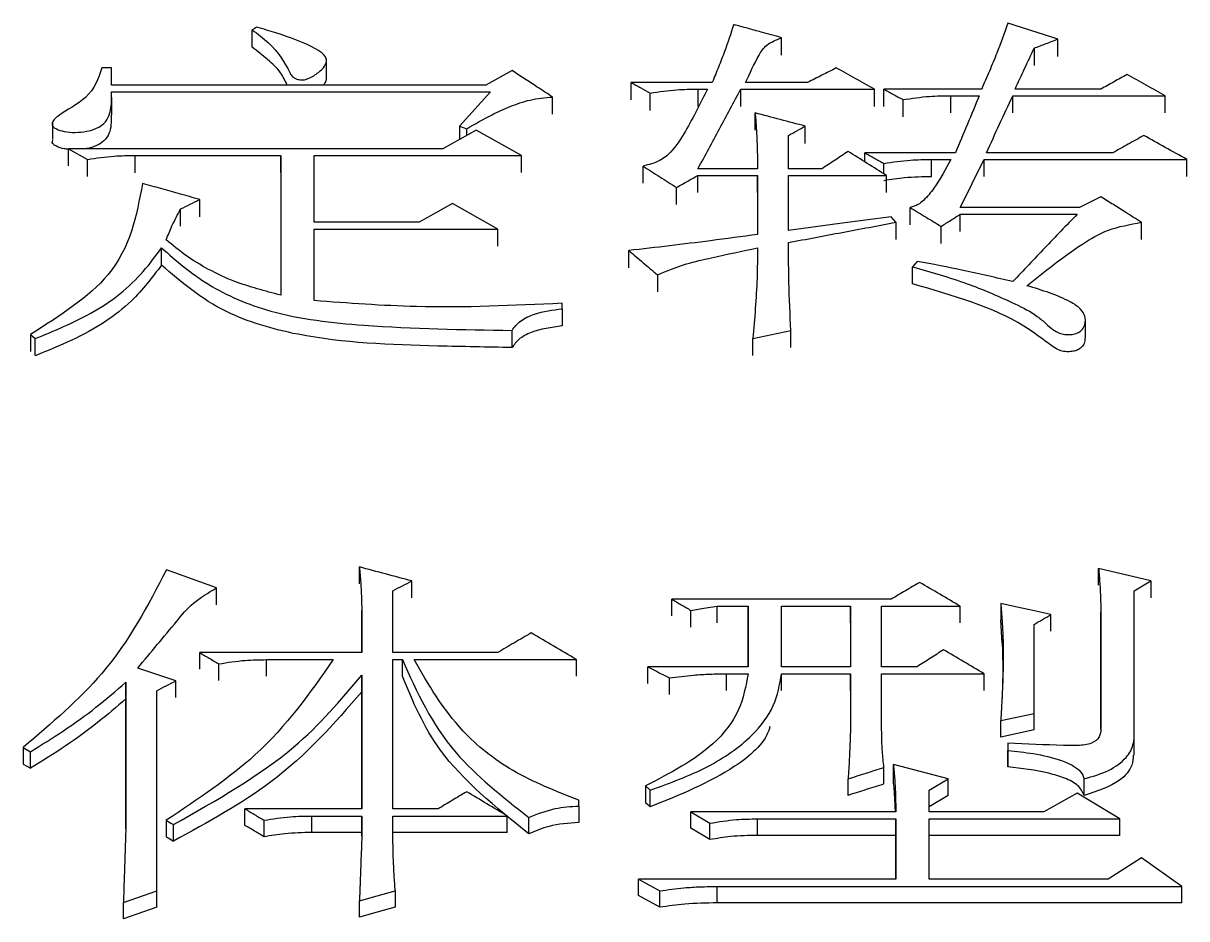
# Model space of a CAD drawing. Header units: millimetres. Extents: x 2344 to 4024, y 1094 to 2282.
# Drawn here: x 2718.61 to 2723.88, y 2094.43 to 2098.49 of the extents above; entities that cross this region are included whole.
import ezdxf

# ---------------------------------------------------------------- set-up
doc = ezdxf.new("R2010")
doc.units = ezdxf.units.MM

msp = doc.modelspace()

# ---------------------------------------------------------------- linework, layer by layer
at = {"color": 7, "linetype": 'Continuous', "lineweight": 25}
for p, q in [((2722.0459, 2098.3454), (2722.0459, 2098.4243)), ((2723.3006, 2098.3395), (2723.3006, 2098.4183)), ((2723.1924, 2098.3766), (2723.1924, 2098.2978)), ((2719.9815, 2098.2431), (2719.9815, 2098.3223)), ((2719.0061, 2098.287), (2718.9629, 2098.287)), ((2719.0061, 2098.2092), (2719.0061, 2098.287)), ((2720.8234, 2098.275), (2720.7044, 2098.2091)), ((2720.7044, 2098.2091), (2719.0061, 2098.2092)), ((2721.7321, 2098.2211), (2721.3643, 2098.2211)), ((2721.3643, 2098.1425), (2721.3643, 2098.2211)), ((2722.1648, 2098.2211), (2721.8835, 2098.2211)), ((2719.0061, 2098.1792), (2720.7261, 2098.1791)), ((2719.0073, 2098.0741), (2719.0073, 2098.1531)), ((2720.7261, 2098.1791), (2720.5855, 2098.0228)), ((2721.0074, 2098.0766), (2721.0074, 2098.1551)), ((2721.4508, 2098.0946), (2721.4508, 2098.1731)), ((2721.6672, 2098.1911), (2721.7105, 2098.1911)), ((2721.6672, 2098.1911), (2721.6672, 2098.1126)), ((2721.8619, 2098.1911), (2722.4677, 2098.1911)), ((2722.4677, 2098.1126), (2722.4677, 2098.1911)), ((2722.9544, 2098.1911), (2722.5109, 2098.1911)), ((2722.5975, 2098.0646), (2722.5975, 2098.1431)), ((2722.8138, 2098.1611), (2722.9436, 2098.1611)), ((2722.8138, 2098.0826), (2722.8138, 2098.1611)), ((2723.0951, 2098.1611), (2723.7874, 2098.1611)), ((2723.4953, 2098.1911), (2723.1059, 2098.1911)), ((2723.7874, 2098.0826), (2723.7874, 2098.1611)), ((2718.7384, 2098.0416), (2718.7384, 2097.9628)), ((2721.9268, 2098.0046), (2721.9268, 2098.083)), ((2720.6612, 2098.0047), (2720.5097, 2097.9202)), ((2720.5855, 2098.0228), (2720.6179, 2098.0107)), ((2720.5855, 2098.0228), (2720.5855, 2097.9625)), ((2720.6179, 2097.9806), (2720.6179, 2098.0107)), ((2720.8667, 2097.89), (2720.6612, 2098.0047)), ((2722.154, 2097.9444), (2722.154, 2098.0228)), ((2722.0783, 2097.8294), (2722.0782, 2097.9806)), ((2718.8114, 2097.9202), (2718.898, 2097.8719)), ((2720.5097, 2097.9202), (2718.8114, 2097.9202)), ((2718.8114, 2097.842), (2718.8114, 2097.9202)), ((2719.1143, 2097.89), (2719.7742, 2097.89)), ((2719.1143, 2097.8114), (2719.1143, 2097.89)), ((2719.7742, 2097.89), (2719.7742, 2097.2558)), ((2719.7742, 2097.8118), (2719.7742, 2097.89)), ((2719.9256, 2097.89), (2720.8667, 2097.89)), ((2719.9256, 2097.5864), (2719.9256, 2097.89)), ((2720.8667, 2097.8118), (2720.8667, 2097.89)), ((2722.8355, 2097.9021), (2722.4244, 2097.9021)), ((2722.4244, 2097.8605), (2722.4244, 2097.9021)), ((2723.5494, 2097.902), (2722.9761, 2097.9021)), ((2718.898, 2097.7937), (2718.898, 2097.8719)), ((2721.4183, 2097.7635), (2721.4183, 2097.8416)), ((2721.9376, 2097.8294), (2721.6672, 2097.8295)), ((2722.2297, 2097.8294), (2722.0783, 2097.8294)), ((2722.5109, 2097.806), (2722.5109, 2097.8537)), ((2722.7273, 2097.8718), (2722.8138, 2097.8718)), ((2722.7273, 2097.7936), (2722.7273, 2097.8718)), ((2722.9653, 2097.8718), (2723.8847, 2097.8718)), ((2722.9653, 2097.7936), (2722.9653, 2097.8718)), ((2723.8847, 2097.7936), (2723.8847, 2097.8718)), ((2721.6672, 2097.7992), (2721.9376, 2097.7991)), ((2721.6672, 2097.7211), (2721.6672, 2097.7992)), ((2721.9376, 2097.7991), (2721.9376, 2097.5315)), ((2721.9376, 2097.7211), (2721.9376, 2097.7991)), ((2722.0783, 2097.7991), (2722.5218, 2097.7991)), ((2722.0783, 2097.5498), (2722.0783, 2097.7991)), ((2722.5218, 2097.721), (2722.5218, 2097.7991)), ((2721.5698, 2097.6665), (2721.5698, 2097.7446)), ((2719.4064, 2097.6119), (2719.4064, 2097.6899)), ((2720.553, 2097.6716), (2720.4016, 2097.5864)), ((2720.7585, 2097.5559), (2720.553, 2097.6716)), ((2719.3198, 2097.5694), (2719.3198, 2097.6473)), ((2722.6299, 2097.5751), (2722.6299, 2097.6534)), ((2723.398, 2097.6534), (2722.8571, 2097.6534)), ((2722.8571, 2097.6229), (2723.3871, 2097.6229)), ((2720.4016, 2097.5864), (2719.9256, 2097.5864)), ((2722.565, 2097.5864), (2722.5434, 2097.6107)), ((2722.565, 2097.5864), (2722.565, 2097.5085)), ((2722.7706, 2097.4902), (2722.7706, 2097.5681)), ((2723.6793, 2097.5085), (2723.6793, 2097.5863)), ((2719.9256, 2097.5559), (2720.7585, 2097.5559)), ((2719.9256, 2097.2312), (2719.9256, 2097.5559)), ((2720.7585, 2097.4781), (2720.7585, 2097.5559)), ((2719.2333, 2097.3923), (2719.2333, 2097.4704)), ((2721.3535, 2097.3804), (2721.3535, 2097.4581)), ((2722.6624, 2097.4091), (2722.6408, 2097.3846)), ((2721.4831, 2097.348), (2721.4831, 2097.2704)), ((2721.0506, 2097.1942), (2721.0506, 2097.2188)), ((2721.0506, 2097.1942), (2721.0506, 2097.1165)), ((2723.4248, 2097.0601), (2723.4248, 2097.1379)), ((2720.8234, 2097.0183), (2720.8234, 2097.0955)), ((2722.0891, 2097.0182), (2722.0891, 2097.0955)), ((2718.6383, 2097.0771), (2718.6383, 2096.9995)), ((2718.6383, 2097.0771), (2718.66, 2097.0585)), ((2718.66, 2096.9813), (2718.66, 2097.0585)), ((2721.916, 2096.9812), (2721.916, 2097.0585)), ((2719.4821, 2095.9268), (2719.255, 2096.0093)), ((2720.1311, 2095.9459), (2720.1311, 2096.022)), ((2723.7225, 2095.9585), (2723.4845, 2096.0156)), ((2723.4845, 2095.9395), (2723.4845, 2096.0156)), ((2719.4821, 2095.8508), (2719.4821, 2095.9268)), ((2720.3691, 2095.8825), (2720.3691, 2095.9585)), ((2723.6468, 2095.914), (2723.7225, 2095.9585)), ((2723.7225, 2095.9585), (2723.7225, 2095.8825)), ((2720.2826, 2095.6335), (2720.2826, 2095.9141)), ((2723.6468, 2095.2738), (2723.6468, 2095.914)), ((2720.142, 2095.825), (2720.142, 2095.6335)), ((2720.142, 2095.7491), (2720.142, 2095.825)), ((2721.6348, 2095.7491), (2721.6348, 2095.825)), ((2721.7537, 2095.8441), (2721.8944, 2095.8441)), ((2721.7537, 2095.7682), (2721.7537, 2095.8441)), ((2721.8944, 2095.8441), (2721.8944, 2095.5695)), ((2721.8944, 2095.7682), (2721.8944, 2095.8441)), ((2722.0458, 2095.8441), (2722.3595, 2095.8441)), ((2722.0458, 2095.5695), (2722.0458, 2095.8441)), ((2722.3595, 2095.8441), (2722.3595, 2095.5695)), ((2722.3595, 2095.7682), (2722.3595, 2095.8441)), ((2722.5001, 2095.8441), (2722.8571, 2095.8441)), ((2722.5001, 2095.5695), (2722.5001, 2095.8441)), ((2722.8571, 2095.7682), (2722.8571, 2095.8441)), ((2723.041, 2095.8568), (2723.041, 2095.7808)), ((2723.4953, 2095.8186), (2723.4953, 2095.2867)), ((2723.4953, 2095.7427), (2723.4953, 2095.8186)), ((2721.8944, 2095.5695), (2721.8944, 2095.7681)), ((2723.0468, 2095.6765), (2723.041, 2095.7808)), ((2723.2682, 2095.73), (2723.2682, 2095.8059)), ((2720.142, 2095.6335), (2720.142, 2095.749)), ((2723.4953, 2095.2867), (2723.4953, 2095.7426)), ((2720.142, 2095.6335), (2719.4064, 2095.6335)), ((2720.7586, 2095.6335), (2720.2826, 2095.6335)), ((2719.2982, 2095.5054), (2719.1252, 2095.5631)), ((2719.4929, 2095.5067), (2719.4929, 2095.5823)), ((2719.7093, 2095.6015), (2720.012, 2095.6015)), ((2719.7093, 2095.5259), (2719.7093, 2095.6015)), ((2720.2826, 2095.6015), (2720.3259, 2095.6015)), ((2720.2826, 2094.9242), (2720.2826, 2095.6015)), ((2720.3259, 2095.5259), (2720.3259, 2095.6015)), ((2720.38, 2095.6015), (2721.1155, 2095.6015)), ((2721.1155, 2095.5259), (2721.1155, 2095.6015)), ((2721.8944, 2095.5695), (2721.44, 2095.5695)), ((2721.44, 2095.4939), (2721.44, 2095.5695)), ((2722.3595, 2095.5695), (2722.0458, 2095.5695)), ((2722.6624, 2095.5695), (2722.5001, 2095.5695)), ((2719.2982, 2095.4299), (2719.2982, 2095.5054)), ((2720.142, 2095.5311), (2720.142, 2094.9242)), ((2720.142, 2095.4556), (2720.142, 2095.5311)), ((2721.5374, 2095.4427), (2721.5374, 2095.5182)), ((2721.797, 2095.5375), (2721.8944, 2095.5375)), ((2721.797, 2095.4619), (2721.797, 2095.5375)), ((2722.0458, 2095.5375), (2722.3595, 2095.5375)), ((2722.0458, 2095.4619), (2722.0458, 2095.5375)), ((2722.3595, 2095.5375), (2722.3595, 2095.3254)), ((2722.3595, 2095.4619), (2722.3595, 2095.5375)), ((2722.5001, 2095.5374), (2722.9653, 2095.5374)), ((2722.5001, 2095.3254), (2722.5001, 2095.5374)), ((2722.9653, 2095.4619), (2722.9653, 2095.5374)), ((2719.0711, 2095.499), (2719.0711, 2094.8332)), ((2719.0711, 2095.4235), (2719.0711, 2095.499)), ((2719.2117, 2094.5523), (2719.2117, 2095.4605)), ((2720.142, 2094.9242), (2720.142, 2095.4555)), ((2719.0711, 2094.8331), (2719.0711, 2095.4235)), ((2723.041, 2095.3254), (2723.1925, 2095.3576)), ((2723.1925, 2095.2822), (2723.1925, 2095.3576)), ((2723.041, 2095.2501), (2723.041, 2095.3254)), ((2723.1925, 2095.2822), (2723.041, 2095.2501)), ((2723.6462, 2095.1674), (2723.6462, 2095.2426)), ((2718.6059, 2095.2029), (2718.6384, 2095.1835)), ((2718.6059, 2095.2029), (2718.6059, 2095.1277)), ((2723.0735, 2095.2222), (2723.0735, 2095.1899)), ((2723.0735, 2095.2222), (2723.0735, 2095.147)), ((2723.0735, 2095.1148), (2723.0735, 2095.1899)), ((2718.6384, 2095.1084), (2718.6384, 2095.1835)), ((2718.6059, 2095.1277), (2718.6384, 2095.1084)), ((2722.511, 2095.0373), (2722.511, 2095.1123)), ((2722.803, 2095.0605), (2722.5542, 2095.1252)), ((2722.5542, 2095.0502), (2722.5542, 2095.1252)), ((2721.4292, 2095.0281), (2721.4509, 2095.0086)), ((2721.4292, 2095.0281), (2721.4292, 2094.9532)), ((2722.3487, 2094.9855), (2722.3487, 2095.0605)), ((2722.7165, 2095.0086), (2722.803, 2095.0605)), ((2722.803, 2094.9855), (2722.803, 2095.0605)), ((2723.4196, 2094.9855), (2723.4196, 2095.0605)), ((2722.7165, 2094.9112), (2722.7165, 2095.0086)), ((2722.803, 2094.9855), (2722.7165, 2094.9337)), ((2723.3872, 2094.9956), (2723.2357, 2094.9112)), ((2723.5819, 2094.8787), (2723.3872, 2094.9956)), ((2720.142, 2094.9242), (2719.6119, 2094.9242)), ((2719.6119, 2094.8495), (2719.6119, 2094.9242)), ((2720.4881, 2094.9242), (2720.2826, 2094.9242)), ((2721.1264, 2094.9372), (2721.1264, 2094.9632)), ((2721.1264, 2094.9372), (2721.1264, 2094.8624)), ((2719.2549, 2094.8723), (2719.2549, 2094.7976)), ((2719.6985, 2094.7975), (2719.6985, 2094.8722)), ((2719.9148, 2094.8917), (2720.142, 2094.8917)), ((2719.9148, 2094.817), (2719.9148, 2094.8917)), ((2720.142, 2094.8917), (2720.142, 2094.8006)), ((2720.142, 2094.817), (2720.142, 2094.8917)), ((2720.2826, 2094.8917), (2720.8018, 2094.8917)), ((2720.2826, 2094.8201), (2720.2826, 2094.8917)), ((2720.8018, 2094.817), (2720.8018, 2094.8917)), ((2720.8992, 2094.8105), (2720.8992, 2094.8852)), ((2721.6348, 2094.9112), (2721.7213, 2094.8592)), ((2722.5651, 2094.9112), (2721.6348, 2094.9112)), ((2721.9376, 2094.8787), (2722.5651, 2094.8787)), ((2721.9376, 2094.804), (2721.9376, 2094.8787)), ((2722.5651, 2094.8787), (2722.5651, 2094.6046)), ((2722.5651, 2094.804), (2722.5651, 2094.8787)), ((2723.2357, 2094.9112), (2722.7165, 2094.9112)), ((2722.7165, 2094.8787), (2723.5819, 2094.8787)), ((2722.7165, 2094.6046), (2722.7165, 2094.8787)), ((2723.5819, 2094.804), (2723.5819, 2094.8787)), ((2719.2873, 2094.7781), (2719.2873, 2094.8527)), ((2720.142, 2094.817), (2719.9148, 2094.817)), ((2720.142, 2094.8005), (2720.142, 2094.817)), ((2720.8018, 2094.817), (2720.2826, 2094.817)), ((2721.7213, 2094.7845), (2721.6348, 2094.8364)), ((2721.7213, 2094.7845), (2721.7213, 2094.8592)), ((2722.5651, 2094.804), (2721.9376, 2094.804)), ((2722.5651, 2094.6046), (2722.5651, 2094.804)), ((2723.5819, 2094.804), (2722.7165, 2094.804)), ((2723.6792, 2094.7027), (2723.5278, 2094.6046)), ((2723.8631, 2094.5719), (2723.6792, 2094.7027)), ((2721.3968, 2094.6046), (2721.4941, 2094.5522)), ((2722.5651, 2094.6046), (2721.3968, 2094.6046)), ((2723.5278, 2094.6046), (2722.7165, 2094.6046)), ((2719.0602, 2094.4998), (2719.2117, 2094.5523)), ((2719.2117, 2094.478), (2719.2117, 2094.5523)), ((2720.2934, 2094.5522), (2720.2934, 2094.4779)), ((2721.4941, 2094.4779), (2721.4941, 2094.5522)), ((2721.7537, 2094.5719), (2723.8631, 2094.5719)), ((2721.7538, 2094.4976), (2721.7538, 2094.5719)), ((2723.8631, 2094.4975), (2723.8631, 2094.5719)), ((2719.0602, 2094.4256), (2719.0602, 2094.4998)), ((2720.1312, 2094.4321), (2720.1312, 2094.5064)), ((2721.4941, 2094.4779), (2721.3968, 2094.5303)), ((2723.8631, 2094.4975), (2721.7538, 2094.4976)), ((2719.2117, 2094.478), (2719.0602, 2094.4256))]:
    msp.add_line(p, q, dxfattribs=at)
at = {"color": 7, "linetype": 'Continuous', "lineweight": 25, "flags": 128}
for points in [[(2719.666, 2098.472), (2719.6595, 2098.4684), (2719.653, 2098.4649), (2719.6444, 2098.4601)], [(2719.6444, 2098.3807), (2719.6444, 2098.4085), (2719.6444, 2098.4343), (2719.6444, 2098.4601)], [(2721.8619, 2098.1126), (2721.8619, 2098.1321), (2721.8619, 2098.1521), (2721.8619, 2098.1911)], [(2722.5109, 2098.1126), (2722.5109, 2098.132), (2722.5109, 2098.152), (2722.5109, 2098.1911)], [(2723.0951, 2098.0826), (2723.0951, 2098.1021), (2723.0951, 2098.122), (2723.0951, 2098.1611)], [(2722.8571, 2097.545), (2722.8571, 2097.5644), (2722.8571, 2097.5842), (2722.8571, 2097.6229)], [(2722.5434, 2097.6107), (2722.3108, 2097.5803), (2722.0783, 2097.5498)], [(2722.6407, 2097.307), (2722.6407, 2097.3261), (2722.6407, 2097.3456), (2722.6407, 2097.3651), (2722.6408, 2097.3846)], [(2721.916, 2097.0585), (2722.0025, 2097.077), (2722.0891, 2097.0955)], [(2722.5434, 2095.8759), (2722.0458, 2095.8759), (2721.5482, 2095.8759)], [(2721.5482, 2095.8), (2721.5482, 2095.8189), (2721.5482, 2095.8379), (2721.5482, 2095.8759)], [(2721.6348, 2095.825), (2721.6943, 2095.8345), (2721.7537, 2095.8441)], [(2723.2682, 2095.8059), (2723.1736, 2095.8271), (2723.1073, 2095.8419), (2723.041, 2095.8568)], [(2719.4064, 2095.5579), (2719.4064, 2095.5768), (2719.4064, 2095.5957), (2719.4064, 2095.6335)], [(2721.4509, 2094.9337), (2721.4509, 2094.9615), (2721.4509, 2094.9851), (2721.4509, 2095.0086)], [(2721.4292, 2094.9532), (2721.44, 2094.9435), (2721.4509, 2094.9337)], [(2719.2549, 2094.8723), (2719.2631, 2094.8673), (2719.2752, 2094.86), (2719.2873, 2094.8527)], [(2721.6348, 2094.8364), (2721.6348, 2094.8551), (2721.6348, 2094.8738), (2721.6348, 2094.9112)], [(2719.2549, 2094.7975), (2719.2631, 2094.7926), (2719.2713, 2094.7877), (2719.2873, 2094.7781)], [(2721.3968, 2094.5303), (2721.3968, 2094.5488), (2721.3968, 2094.5674), (2721.3968, 2094.6046)], [(2720.1312, 2094.5064), (2720.2123, 2094.5293), (2720.2934, 2094.5522)], [(2720.2934, 2094.4779), (2720.2123, 2094.455), (2720.1312, 2094.4321)]]:
    msp.add_lwpolyline(points, dxfattribs=at)
at = {"color": 7, "linetype": 'Continuous', "lineweight": 25}
for points, knots in [([(2719.6444, 2098.4601), (2719.6703, 2098.4409), (2719.7474, 2098.3838), (2719.7941, 2098.3087), (2719.8223, 2098.2511), (2719.8378, 2098.2402), (2719.854, 2098.2341), (2719.8685, 2098.232), (2719.8839, 2098.2334), (2719.9124, 2098.2435), (2719.9437, 2098.2647), (2719.973, 2098.291), (2719.9827, 2098.3145), (2719.9806, 2098.3331), (2719.9648, 2098.3537), (2719.8955, 2098.3982), (2719.7876, 2098.4353), (2719.6946, 2098.4634), (2719.666, 2098.472)], [0, 0, 0, 0, 0.115812, 0.344661, 0.368828, 0.393191, 0.409898, 0.422378, 0.434924, 0.453159, 0.514674, 0.56658, 0.599651, 0.625811, 0.651928, 0.703899, 0.908913, 1, 1, 1, 1]), ([(2721.8294, 2098.4839), (2721.816, 2098.443), (2721.7948, 2098.3787), (2721.7606, 2098.2913), (2721.7416, 2098.2445), (2721.7321, 2098.2211)], [0, 0, 0, 0, 0.465077, 0.732515, 1, 1, 1, 1]), ([(2722.0458, 2098.4243), (2722.0152, 2098.4328), (2721.9638, 2098.4469), (2721.8916, 2098.4668), (2721.8502, 2098.4782), (2721.8294, 2098.4839)], [0, 0, 0, 0, 0.425233, 0.712616, 1, 1, 1, 1]), ([(2723.0734, 2098.4898), (2723.0571, 2098.4447), (2723.0309, 2098.3722), (2722.9896, 2098.2728), (2722.9662, 2098.2184), (2722.9544, 2098.1911)], [0, 0, 0, 0, 0.452168, 0.726066, 1, 1, 1, 1]), ([(2723.3006, 2098.4183), (2723.2627, 2098.4303), (2723.187, 2098.4541), (2723.1113, 2098.4779), (2723.0734, 2098.4898)], [0, 0, 0, 0, 0.499999, 1, 1, 1, 1]), ([(2721.8835, 2098.2211), (2721.9023, 2098.2622), (2721.9285, 2098.3195), (2721.9734, 2098.3946), (2722.0215, 2098.4143), (2722.0458, 2098.4243)], [0, 0, 0, 0, 0.554938, 0.774738, 1, 1, 1, 1]), ([(2723.1924, 2098.3766), (2723.2105, 2098.3836), (2723.2465, 2098.3975), (2723.2826, 2098.4114), (2723.3006, 2098.4183)], [0, 0, 0, 0, 0.499998, 1, 1, 1, 1]), ([(2719.8035, 2098.2091), (2719.7946, 2098.2283), (2719.7754, 2098.2698), (2719.7157, 2098.3261), (2719.6683, 2098.3624), (2719.6444, 2098.3807)], [0, 0, 0, 0, 0.29834, 0.645894, 1, 1, 1, 1]), ([(2723.1059, 2098.1911), (2723.1203, 2098.2221), (2723.1492, 2098.284), (2723.178, 2098.3457), (2723.1924, 2098.3766)], [0, 0, 0, 0, 0.499999, 1, 1, 1, 1]), ([(2718.9629, 2098.287), (2718.9464, 2098.2392), (2718.9167, 2098.1526), (2718.7921, 2098.0923), (2718.7406, 2098.0498), (2718.7337, 2098.0307), (2718.7433, 2098.0173), (2718.7616, 2098.0066), (2718.7947, 2097.9966), (2718.8425, 2097.9929), (2718.8933, 2097.9981), (2718.9401, 2098.0111), (2718.9901, 2098.0455), (2719.0076, 2098.1064), (2719.0066, 2098.1549), (2719.0061, 2098.1792)], [0, 0, 0, 0, 0.230315, 0.416653, 0.453363, 0.487574, 0.504133, 0.522235, 0.561764, 0.612067, 0.663426, 0.714082, 0.762172, 0.881162, 1, 1, 1, 1]), ([(2721.0073, 2098.1551), (2720.9843, 2098.1702), (2720.9421, 2098.1977), (2720.8808, 2098.2377), (2720.8426, 2098.2626), (2720.8234, 2098.275)], [0, 0, 0, 0, 0.375947, 0.687973, 1, 1, 1, 1]), ([(2722.2946, 2098.287), (2722.273, 2098.276), (2722.2297, 2098.2541), (2722.1864, 2098.2321), (2722.1648, 2098.2211)], [0, 0, 0, 0, 0.4999982, 1, 1, 1, 1]), ([(2722.4677, 2098.1911), (2722.4388, 2098.2071), (2722.3811, 2098.2391), (2722.3234, 2098.271), (2722.2946, 2098.287)], [0, 0, 0, 0, 0.5, 1, 1, 1, 1]), ([(2723.6143, 2098.257), (2723.5945, 2098.2461), (2723.5548, 2098.2241), (2723.5151, 2098.2021), (2723.4953, 2098.1911)], [0, 0, 0, 0, 0.4999981, 1, 1, 1, 1]), ([(2723.7874, 2098.1611), (2723.7585, 2098.1771), (2723.7008, 2098.2091), (2723.6432, 2098.2411), (2723.6143, 2098.257)], [0, 0, 0, 0, 0.5, 1, 1, 1, 1]), ([(2719.9807, 2098.2427), (2719.9807, 2098.2379), (2719.9806, 2098.2261), (2719.9718, 2098.2155), (2719.9665, 2098.2091)], [0, 0, 0, 0, 0.4024665, 1, 1, 1, 1]), ([(2721.3643, 2098.2211), (2721.3787, 2098.2131), (2721.4076, 2098.1971), (2721.4364, 2098.1811), (2721.4508, 2098.1731)], [0, 0, 0, 0, 0.5, 1, 1, 1, 1]), ([(2720.6179, 2098.0107), (2720.6555, 2098.0328), (2720.7176, 2098.0692), (2720.8142, 2098.1125), (2720.9038, 2098.1455), (2720.9727, 2098.1519), (2721.0073, 2098.1551)], [0, 0, 0, 0, 0.334836, 0.553745, 0.775373, 1, 1, 1, 1]), ([(2721.7105, 2098.1911), (2721.6785, 2098.1274), (2721.6298, 2098.0303), (2721.5617, 2097.9198), (2721.4959, 2097.8615), (2721.4445, 2097.8483), (2721.4184, 2097.8416)], [0, 0, 0, 0, 0.493627, 0.751972, 0.874128, 1, 1, 1, 1]), ([(2721.4508, 2098.1731), (2721.4906, 2098.1791), (2721.5617, 2098.1898), (2721.6349, 2098.1907), (2721.6672, 2098.1911)], [0, 0, 0, 0, 0.558835, 1, 1, 1, 1]), ([(2721.6672, 2097.8295), (2721.6996, 2097.89), (2721.7645, 2098.011), (2721.8294, 2098.1311), (2721.8619, 2098.1911)], [0, 0, 0, 0, 0.5, 1, 1, 1, 1]), ([(2722.5109, 2098.1911), (2722.5254, 2098.1831), (2722.5542, 2098.1671), (2722.5831, 2098.1511), (2722.5975, 2098.1431)], [0, 0, 0, 0, 0.5, 1, 1, 1, 1]), ([(2722.5975, 2098.1431), (2722.6372, 2098.1491), (2722.7084, 2098.1598), (2722.7815, 2098.1607), (2722.8138, 2098.1611)], [0, 0, 0, 0, 0.558835, 1, 1, 1, 1]), ([(2722.9436, 2098.1611), (2722.9256, 2098.118), (2722.8895, 2098.0319), (2722.8535, 2097.9453), (2722.8355, 2097.9021)], [0, 0, 0, 0, 0.4999999, 1, 1, 1, 1]), ([(2722.9761, 2097.9021), (2722.9959, 2097.9453), (2723.0356, 2098.0319), (2723.0752, 2098.118), (2723.0951, 2098.1611)], [0, 0, 0, 0, 0.5000001, 1, 1, 1, 1]), ([(2719.0052, 2098.0736), (2719.0054, 2098.0582), (2719.0058, 2098.0185), (2718.9901, 2097.9663), (2718.94, 2097.9328), (2718.9082, 2097.9221), (2718.8898, 2097.9204), (2718.8882, 2097.9202)], [0, 0, 0, 0, 0.25392, 0.65271, 0.81396, 0.983894, 1, 1, 1, 1]), ([(2721.9268, 2098.083), (2721.9284, 2098.0615), (2721.9315, 2098.0186), (2721.936, 2097.9342), (2721.937, 2097.871), (2721.9376, 2097.8294)], [0, 0, 0, 0, 0.254777, 0.50956, 1, 1, 1, 1]), ([(2722.154, 2098.0228), (2722.1161, 2098.0328), (2722.0404, 2098.0529), (2721.9647, 2098.073), (2721.9268, 2098.083)], [0, 0, 0, 0, 0.499999, 1, 1, 1, 1]), ([(2722.0782, 2097.9806), (2722.0909, 2097.9876), (2722.1161, 2098.0017), (2722.1413, 2098.0157), (2722.154, 2098.0228)], [0, 0, 0, 0, 0.5000006, 1, 1, 1, 1]), ([(2718.8114, 2097.9183), (2718.8049, 2097.9187), (2718.7851, 2097.9198), (2718.7614, 2097.928), (2718.7436, 2097.9385), (2718.7352, 2097.9486), (2718.7383, 2097.9555), (2718.7399, 2097.9591)], [0, 0, 0, 0, 0.176499, 0.533205, 0.696493, 0.845795, 1, 1, 1, 1]), ([(2723.69, 2097.9806), (2723.6666, 2097.9675), (2723.6197, 2097.9413), (2723.5728, 2097.9151), (2723.5494, 2097.902)], [0, 0, 0, 0, 0.499999, 1, 1, 1, 1]), ([(2723.8847, 2097.8718), (2723.8523, 2097.8899), (2723.7874, 2097.9262), (2723.7225, 2097.9624), (2723.69, 2097.9806)], [0, 0, 0, 0, 0.5, 1, 1, 1, 1]), ([(2718.898, 2097.8719), (2718.9377, 2097.8779), (2719.0089, 2097.8886), (2719.082, 2097.8896), (2719.1143, 2097.89)], [0, 0, 0, 0, 0.558835, 1, 1, 1, 1]), ([(2722.3487, 2097.9081), (2722.3289, 2097.895), (2722.2892, 2097.8688), (2722.2495, 2097.8426), (2722.2297, 2097.8294)], [0, 0, 0, 0, 0.499998, 1, 1, 1, 1]), ([(2722.5218, 2097.7991), (2722.4929, 2097.8173), (2722.4352, 2097.8537), (2722.3775, 2097.89), (2722.3487, 2097.9081)], [0, 0, 0, 0, 0.5, 1, 1, 1, 1]), ([(2722.4244, 2097.9021), (2722.4388, 2097.894), (2722.4677, 2097.8779), (2722.4965, 2097.8617), (2722.5109, 2097.8537)], [0, 0, 0, 0, 0.5, 1, 1, 1, 1]), ([(2721.4184, 2097.8416), (2721.4436, 2097.8254), (2721.4941, 2097.7931), (2721.5446, 2097.7607), (2721.5698, 2097.7446)], [0, 0, 0, 0, 0.5, 1, 1, 1, 1]), ([(2722.5109, 2097.8537), (2722.5507, 2097.8597), (2722.6218, 2097.8704), (2722.695, 2097.8714), (2722.7273, 2097.8718)], [0, 0, 0, 0, 0.558835, 1, 1, 1, 1]), ([(2722.8138, 2097.8718), (2722.791, 2097.8274), (2722.758, 2097.7632), (2722.7023, 2097.6963), (2722.6668, 2097.665), (2722.6423, 2097.6573), (2722.6299, 2097.6534)], [0, 0, 0, 0, 0.5541785, 0.8003972, 0.8992106, 1, 1, 1, 1]), ([(2722.8571, 2097.6534), (2722.8751, 2097.6898), (2722.9112, 2097.7628), (2722.9472, 2097.8355), (2722.9653, 2097.8718)], [0, 0, 0, 0, 0.5, 1, 1, 1, 1]), ([(2721.5698, 2097.7446), (2721.5861, 2097.7537), (2721.6185, 2097.7719), (2721.651, 2097.7901), (2721.6672, 2097.7992)], [0, 0, 0, 0, 0.500002, 1, 1, 1, 1]), ([(2722.7273, 2097.7932), (2722.6862, 2097.7925), (2722.613, 2097.7912), (2722.5421, 2097.78), (2722.5109, 2097.7751)], [0, 0, 0, 0, 0.561085, 1, 1, 1, 1]), ([(2719.1467, 2097.7628), (2719.1196, 2097.6169), (2719.0706, 2097.3527), (2718.7721, 2097.1623), (2718.6383, 2097.0771)], [0, 0, 0, 0, 0.551895, 1, 1, 1, 1]), ([(2719.4064, 2097.6899), (2719.3757, 2097.6985), (2719.3171, 2097.715), (2719.2305, 2097.7393), (2719.1747, 2097.755), (2719.1467, 2097.7628)], [0, 0, 0, 0, 0.354383, 0.677192, 1, 1, 1, 1]), ([(2719.3198, 2097.6473), (2719.3343, 2097.6544), (2719.3631, 2097.6686), (2719.392, 2097.6828), (2719.4064, 2097.6899)], [0, 0, 0, 0, 0.499998, 1, 1, 1, 1]), ([(2723.4953, 2097.702), (2723.4791, 2097.6939), (2723.4466, 2097.6777), (2723.4142, 2097.6615), (2723.398, 2097.6534)], [0, 0, 0, 0, 0.5, 1, 1, 1, 1]), ([(2723.6792, 2097.5863), (2723.6556, 2097.6012), (2723.6131, 2097.628), (2723.5518, 2097.6665), (2723.5141, 2097.6902), (2723.4953, 2097.702)], [0, 0, 0, 0, 0.386049, 0.693024, 1, 1, 1, 1]), ([(2719.2549, 2097.5071), (2719.263, 2097.5281), (2719.2761, 2097.5623), (2719.2995, 2097.6087), (2719.3131, 2097.6345), (2719.3198, 2097.6473)], [0, 0, 0, 0, 0.443144, 0.721519, 1, 1, 1, 1]), ([(2722.6299, 2097.6534), (2722.642, 2097.6461), (2722.6661, 2097.6315), (2722.713, 2097.603), (2722.7478, 2097.5819), (2722.7706, 2097.5681)], [0, 0, 0, 0, 0.257094, 0.5141879, 1, 1, 1, 1]), ([(2722.7706, 2097.5681), (2722.785, 2097.5772), (2722.8138, 2097.5955), (2722.8427, 2097.6138), (2722.8571, 2097.6229)], [0, 0, 0, 0, 0.500001, 1, 1, 1, 1]), ([(2723.3871, 2097.6229), (2723.3385, 2097.5721), (2723.2411, 2097.4705), (2723.1438, 2097.3683), (2723.0951, 2097.3172)], [0, 0, 0, 0, 0.5, 1, 1, 1, 1]), ([(2722.0783, 2097.4948), (2722.1594, 2097.5101), (2722.3216, 2097.5406), (2722.4839, 2097.5711), (2722.565, 2097.5864)], [0, 0, 0, 0, 0.5, 1, 1, 1, 1]), ([(2723.16, 2097.2987), (2723.24, 2097.363), (2723.352, 2097.4528), (2723.5244, 2097.5581), (2723.6272, 2097.5768), (2723.6792, 2097.5863)], [0, 0, 0, 0, 0.5534418, 0.7739919, 1, 1, 1, 1]), ([(2719.7742, 2097.2558), (2719.7026, 2097.2744), (2719.5855, 2097.3048), (2719.4456, 2097.3713), (2719.3405, 2097.4345), (2719.2833, 2097.483), (2719.2549, 2097.5071)], [0, 0, 0, 0, 0.34637, 0.567178, 0.784978, 1, 1, 1, 1]), ([(2721.9376, 2097.5315), (2721.8665, 2097.5217), (2721.734, 2097.5036), (2721.5391, 2097.4795), (2721.4154, 2097.4653), (2721.3535, 2097.4581)], [0, 0, 0, 0, 0.366425, 0.683185, 1, 1, 1, 1]), ([(2718.66, 2097.0585), (2718.7463, 2097.0941), (2718.8875, 2097.1524), (2719.0489, 2097.2589), (2719.1532, 2097.3616), (2719.2067, 2097.4343), (2719.2333, 2097.4704)], [0, 0, 0, 0, 0.347372, 0.56793, 0.785018, 1, 1, 1, 1]), ([(2719.2334, 2097.4704), (2719.2994, 2097.4126), (2719.4322, 2097.2964), (2719.7474, 2097.1595), (2720.2314, 2097.1051), (2720.5996, 2097.0992), (2720.8234, 2097.0955)], [0, 0, 0, 0, 0.1896226, 0.3813011, 0.6238123, 1, 1, 1, 1]), ([(2721.3535, 2097.4581), (2721.3751, 2097.4398), (2721.4183, 2097.4031), (2721.4615, 2097.3664), (2721.4831, 2097.348)], [0, 0, 0, 0, 0.5, 1, 1, 1, 1]), ([(2721.4831, 2097.348), (2721.5259, 2097.3657), (2721.6031, 2097.3976), (2721.7597, 2097.4327), (2721.8681, 2097.4556), (2721.9376, 2097.4704)], [0, 0, 0, 0, 0.308167, 0.555958, 1, 1, 1, 1]), ([(2721.9376, 2097.4704), (2721.9371, 2097.4242), (2721.9362, 2097.3328), (2721.9278, 2097.1954), (2721.9199, 2097.1041), (2721.916, 2097.0585)], [0, 0, 0, 0, 0.337206, 0.668546, 1, 1, 1, 1]), ([(2722.0891, 2097.0955), (2722.0851, 2097.1685), (2722.081, 2097.2434), (2722.0795, 2097.3198), (2722.0794, 2097.3255), (2722.0793, 2097.3311), (2722.0792, 2097.3368), (2722.0791, 2097.3425), (2722.079, 2097.3481), (2722.079, 2097.3538), (2722.0789, 2097.3594), (2722.0788, 2097.3669), (2722.0787, 2097.3745), (2722.0787, 2097.382), (2722.0786, 2097.3877), (2722.0786, 2097.3933), (2722.0785, 2097.3989), (2722.0785, 2097.4046), (2722.0785, 2097.4102), (2722.0784, 2097.4159), (2722.0784, 2097.4234), (2722.0784, 2097.4309), (2722.0784, 2097.4384), (2722.0783, 2097.4441), (2722.0783, 2097.4497), (2722.0783, 2097.4554), (2722.0783, 2097.461), (2722.0783, 2097.4666), (2722.0783, 2097.4723), (2722.0783, 2097.4779), (2722.0783, 2097.4854), (2722.0783, 2097.4911), (2722.0783, 2097.4948)], [0, 0, 0, 0, 0.54643, 0.560604, 0.574777, 0.588951, 0.603124, 0.617298, 0.631471, 0.645645, 0.659818, 0.673992, 0.702339, 0.716512, 0.730686, 0.744859, 0.759033, 0.773206, 0.78738, 0.801553, 0.815726, 0.844073, 0.858247, 0.87242, 0.886594, 0.900767, 0.914941, 0.929114, 0.943288, 0.957461, 0.971635, 1, 1, 1, 1]), ([(2723.0951, 2097.3172), (2723.0578, 2097.3259), (2722.9834, 2097.3434), (2722.8399, 2097.3755), (2722.7321, 2097.3959), (2722.6624, 2097.4091)], [0, 0, 0, 0, 0.260983, 0.521979, 1, 1, 1, 1]), ([(2719.2333, 2097.3923), (2719.1912, 2097.3365), (2719.1213, 2097.244), (2718.9788, 2097.13), (2718.8274, 2097.0493), (2718.716, 2097.0038), (2718.66, 2096.9809)], [0, 0, 0, 0, 0.332711, 0.551426, 0.774321, 1, 1, 1, 1]), ([(2720.8234, 2097.0179), (2720.7113, 2097.02), (2720.3864, 2097.0261), (2719.9352, 2097.042), (2719.4836, 2097.176), (2719.3224, 2097.3154), (2719.2334, 2097.3923)], [0, 0, 0, 0, 0.188584, 0.546058, 0.749485, 1, 1, 1, 1]), ([(2722.6408, 2097.3846), (2722.7246, 2097.3605), (2722.8826, 2097.315), (2723.0633, 2097.2374), (2723.1818, 2097.1794), (2723.2364, 2097.1368), (2723.2662, 2097.107), (2723.2951, 2097.087), (2723.3247, 2097.0775), (2723.3518, 2097.0757), (2723.3779, 2097.0795), (2723.3991, 2097.0885), (2723.4153, 2097.1036), (2723.426, 2097.1277), (2723.4257, 2097.1601), (2723.4031, 2097.1968), (2723.319, 2097.2506), (2723.2291, 2097.2778), (2723.16, 2097.2987)], [0, 0, 0, 0, 0.197358, 0.371625, 0.468384, 0.517135, 0.556849, 0.588366, 0.607485, 0.626642, 0.645535, 0.663735, 0.679959, 0.706516, 0.74747, 0.788159, 0.837188, 1, 1, 1, 1]), ([(2723.4231, 2097.0598), (2723.4228, 2097.0521), (2723.4222, 2097.0385), (2723.411, 2097.0211), (2723.3953, 2097.0088), (2723.3748, 2097.0014), (2723.351, 2096.9983), (2723.3256, 2096.9998), (2723.2968, 2097.0085), (2723.2388, 2097.0496), (2723.067, 2097.1849), (2722.8242, 2097.2542), (2722.6407, 2097.3066)], [0, 0, 0, 0, 0.036286, 0.063911, 0.086825, 0.10978, 0.132692, 0.158074, 0.184397, 0.225607, 0.415046, 1, 1, 1, 1]), ([(2721.0506, 2097.2188), (2720.8301, 2097.2086), (2720.4541, 2097.1911), (2720.0802, 2097.2194), (2719.9256, 2097.2312)], [0, 0, 0, 0, 0.586461, 1, 1, 1, 1]), ([(2720.8234, 2097.0955), (2720.8346, 2097.1106), (2720.8573, 2097.1412), (2720.9383, 2097.1785), (2721.0077, 2097.1882), (2721.0506, 2097.1942)], [0, 0, 0, 0, 0.268929, 0.548046, 1, 1, 1, 1]), ([(2721.0506, 2097.1165), (2721.0016, 2097.1094), (2720.9285, 2097.0989), (2720.8521, 2097.0583), (2720.8328, 2097.031), (2720.8234, 2097.0179)], [0, 0, 0, 0, 0.513331, 0.76592, 1, 1, 1, 1]), ([(2719.255, 2096.0093), (2719.1715, 2095.8479), (2719.0212, 2095.5574), (2718.7337, 2095.312), (2718.6059, 2095.2029)], [0, 0, 0, 0, 0.555605, 1, 1, 1, 1]), ([(2720.1311, 2096.022), (2720.1332, 2095.9982), (2720.1371, 2095.9536), (2720.1403, 2095.8879), (2720.1414, 2095.846), (2720.142, 2095.825)], [0, 0, 0, 0, 0.362394, 0.681159, 1, 1, 1, 1]), ([(2720.3691, 2095.9585), (2720.3295, 2095.9691), (2720.2501, 2095.9902), (2720.1708, 2096.0114), (2720.1311, 2096.022)], [0, 0, 0, 0, 0.5, 1, 1, 1, 1]), ([(2723.4845, 2096.0156), (2723.4866, 2095.9927), (2723.4906, 2095.9485), (2723.4938, 2095.8828), (2723.4948, 2095.84), (2723.4953, 2095.8186)], [0, 0, 0, 0, 0.349385, 0.674644, 1, 1, 1, 1]), ([(2719.1252, 2095.5631), (2719.1844, 2095.634), (2719.2669, 2095.7328), (2719.3722, 2095.8615), (2719.4453, 2095.905), (2719.4821, 2095.9268)], [0, 0, 0, 0, 0.557651, 0.777477, 1, 1, 1, 1]), ([(2720.2826, 2095.9141), (2720.297, 2095.9215), (2720.3259, 2095.9363), (2720.3547, 2095.9511), (2720.3691, 2095.9585)], [0, 0, 0, 0, 0.499999, 1, 1, 1, 1]), ([(2722.6732, 2095.9521), (2722.6516, 2095.9394), (2722.6083, 2095.914), (2722.565, 2095.8886), (2722.5434, 2095.8759)], [0, 0, 0, 0, 0.499998, 1, 1, 1, 1]), ([(2722.8571, 2095.8441), (2722.8265, 2095.8621), (2722.7652, 2095.8982), (2722.7039, 2095.9341), (2722.6732, 2095.9521)], [0, 0, 0, 0, 0.5, 1, 1, 1, 1]), ([(2721.5482, 2095.8759), (2721.5626, 2095.8674), (2721.5915, 2095.8504), (2721.6203, 2095.8335), (2721.6348, 2095.825)], [0, 0, 0, 0, 0.4999987, 1, 1, 1, 1]), ([(2723.041, 2095.8568), (2723.0412, 2095.8547), (2723.0415, 2095.8507), (2723.042, 2095.8445), (2723.0424, 2095.8384), (2723.0429, 2095.8323), (2723.0434, 2095.8262), (2723.0438, 2095.82), (2723.0443, 2095.8139), (2723.0447, 2095.8088), (2723.045, 2095.8037), (2723.0454, 2095.7986), (2723.046, 2095.7904), (2723.0465, 2095.7822), (2723.0472, 2095.772), (2723.0479, 2095.7617), (2723.0486, 2095.7494), (2723.0499, 2095.7249), (2723.052, 2095.6715), (2723.0524, 2095.6058), (2723.0512, 2095.5482), (2723.0503, 2095.5193), (2723.0497, 2095.4987), (2723.0491, 2095.4822), (2723.0482, 2095.4616), (2723.0474, 2095.4451), (2723.0466, 2095.4286), (2723.0459, 2095.4162), (2723.0453, 2095.4038), (2723.0446, 2095.3915), (2723.0441, 2095.3811), (2723.0437, 2095.3729), (2723.0433, 2095.3667), (2723.043, 2095.3605), (2723.0427, 2095.3543), (2723.0423, 2095.3481), (2723.042, 2095.3419), (2723.0417, 2095.3367), (2723.0414, 2095.3312), (2723.0412, 2095.3278), (2723.041, 2095.3254)], [0, 0, 0, 0, 0.011607, 0.023213, 0.034819, 0.046426, 0.058032, 0.069639, 0.081245, 0.092852, 0.098655, 0.110262, 0.121868, 0.145081, 0.156687, 0.1799, 0.203113, 0.226326, 0.31918, 0.504901, 0.597754, 0.64418, 0.667393, 0.713819, 0.737032, 0.783458, 0.806671, 0.829884, 0.853097, 0.87631, 0.899523, 0.911129, 0.922736, 0.934342, 0.945949, 0.957555, 0.969162, 0.980768, 0.986572, 1, 1, 1, 1]), ([(2723.1925, 2095.7612), (2723.2051, 2095.7687), (2723.2303, 2095.7836), (2723.2556, 2095.7984), (2723.2682, 2095.8059)], [0, 0, 0, 0, 0.499998, 1, 1, 1, 1]), ([(2720.91, 2095.723), (2720.8848, 2095.7081), (2720.8343, 2095.6783), (2720.7838, 2095.6484), (2720.7586, 2095.6335)], [0, 0, 0, 0, 0.499998, 1, 1, 1, 1]), ([(2721.1155, 2095.6015), (2721.0813, 2095.6218), (2721.0128, 2095.6623), (2720.9443, 2095.7028), (2720.91, 2095.723)], [0, 0, 0, 0, 0.5, 1, 1, 1, 1]), ([(2723.1925, 2095.3576), (2723.1925, 2095.418), (2723.1925, 2095.553), (2723.1925, 2095.6871), (2723.1925, 2095.7612)], [0, 0, 0, 0, 0.447226, 1, 1, 1, 1]), ([(2723.0465, 2095.699), (2723.0465, 2095.6989), (2723.0465, 2095.6977), (2723.0473, 2095.6799), (2723.0487, 2095.6414), (2723.0497, 2095.6021), (2723.0501, 2095.5731), (2723.0501, 2095.5626), (2723.0502, 2095.5578), (2723.0502, 2095.5578), (2723.0502, 2095.5578)], [0, 0, 0, 0, 0.007497, 0.129475, 0.409577, 0.759504, 0.894301, 0.972295, 0.991676, 1, 1, 1, 1]), ([(2719.4064, 2095.6335), (2719.4208, 2095.625), (2719.4497, 2095.6079), (2719.4785, 2095.5909), (2719.4929, 2095.5823)], [0, 0, 0, 0, 0.499998, 1, 1, 1, 1]), ([(2722.7814, 2095.6463), (2722.7616, 2095.6335), (2722.7219, 2095.6079), (2722.6822, 2095.5823), (2722.6624, 2095.5695)], [0, 0, 0, 0, 0.499998, 1, 1, 1, 1]), ([(2722.9653, 2095.5374), (2722.9346, 2095.5556), (2722.8733, 2095.5919), (2722.812, 2095.6282), (2722.7814, 2095.6463)], [0, 0, 0, 0, 0.5, 1, 1, 1, 1]), ([(2720.012, 2095.6015), (2719.9071, 2095.4514), (2719.7177, 2095.1805), (2719.3976, 2094.9673), (2719.2549, 2094.8723)], [0, 0, 0, 0, 0.554256, 1, 1, 1, 1]), ([(2719.4929, 2095.5823), (2719.5327, 2095.5887), (2719.6038, 2095.6001), (2719.677, 2095.6011), (2719.7093, 2095.6015)], [0, 0, 0, 0, 0.558835, 1, 1, 1, 1]), ([(2720.3259, 2095.6015), (2720.3917, 2095.4554), (2720.5104, 2095.1919), (2720.7794, 2094.9797), (2720.8992, 2094.8852)], [0, 0, 0, 0, 0.554476, 1, 1, 1, 1]), ([(2721.1264, 2094.9632), (2721.0227, 2095.0044), (2720.8174, 2095.0861), (2720.5483, 2095.3057), (2720.4435, 2095.49), (2720.38, 2095.6015)], [0, 0, 0, 0, 0.286997, 0.568308, 1, 1, 1, 1]), ([(2721.44, 2095.5695), (2721.4563, 2095.561), (2721.4887, 2095.5439), (2721.5212, 2095.5268), (2721.5374, 2095.5182)], [0, 0, 0, 0, 0.499998, 1, 1, 1, 1]), ([(2723.0502, 2095.5589), (2723.0502, 2095.5582), (2723.0501, 2095.5521), (2723.0496, 2095.4957), (2723.0477, 2095.4528), (2723.0464, 2095.4262)], [0, 0, 0, 0, 0.049091, 0.410402, 1, 1, 1, 1]), ([(2719.2117, 2095.4605), (2719.2261, 2095.468), (2719.255, 2095.483), (2719.2838, 2095.4979), (2719.2982, 2095.5054)], [0, 0, 0, 0, 0.499999, 1, 1, 1, 1]), ([(2719.2873, 2094.8527), (2719.4824, 2094.9632), (2719.8275, 2095.1585), (2720.0466, 2095.4182), (2720.1419, 2095.5311)], [0, 0, 0, 0, 0.565165, 1, 1, 1, 1]), ([(2720.8992, 2094.8105), (2720.7493, 2094.932), (2720.484, 2095.1471), (2720.3738, 2095.411), (2720.3259, 2095.5259)], [0, 0, 0, 0, 0.564733, 1, 1, 1, 1]), ([(2721.8944, 2095.5375), (2721.8843, 2095.4817), (2721.8641, 2095.3693), (2721.7205, 2095.1805), (2721.5405, 2095.0863), (2721.4292, 2095.0281)], [0, 0, 0, 0, 0.2734639, 0.5510094, 1, 1, 1, 1]), ([(2721.4509, 2095.0086), (2721.5399, 2095.0414), (2721.7156, 2095.106), (2721.9086, 2095.2407), (2722.0211, 2095.3902), (2722.0376, 2095.4886), (2722.0458, 2095.5375)], [0, 0, 0, 0, 0.289657, 0.571456, 0.787204, 1, 1, 1, 1]), ([(2721.5374, 2095.5182), (2721.5738, 2095.5232), (2721.6347, 2095.5316), (2721.7217, 2095.5366), (2721.7719, 2095.5372), (2721.797, 2095.5375)], [0, 0, 0, 0, 0.425426, 0.712082, 1, 1, 1, 1]), ([(2718.6384, 2095.1835), (2718.6888, 2095.2148), (2718.7925, 2095.2791), (2718.9383, 2095.384), (2719.0267, 2095.4606), (2719.0711, 2095.499)], [0, 0, 0, 0, 0.321149, 0.659611, 1, 1, 1, 1]), ([(2720.1419, 2095.4555), (2720.0171, 2095.3124), (2719.7918, 2095.0542), (2719.4429, 2094.8632), (2719.2873, 2094.7781)], [0, 0, 0, 0, 0.554008, 1, 1, 1, 1]), ([(2719.0711, 2095.4235), (2719.0293, 2095.3872), (2718.9435, 2095.3128), (2718.7983, 2095.2077), (2718.6918, 2095.1415), (2718.6384, 2095.1084)], [0, 0, 0, 0, 0.321411, 0.659849, 1, 1, 1, 1]), ([(2721.9937, 2095.2974), (2721.9919, 2095.2914), (2721.9717, 2095.2229), (2721.8023, 2095.0754), (2721.5853, 2094.9879), (2721.4509, 2094.9337)], [0, 0, 0, 0, 0.03553, 0.402454, 1, 1, 1, 1]), ([(2722.3595, 2095.3254), (2722.3591, 2095.2971), (2722.3582, 2095.2388), (2722.3537, 2095.1505), (2722.3504, 2095.0905), (2722.3487, 2095.0605)], [0, 0, 0, 0, 0.321579, 0.660777, 1, 1, 1, 1]), ([(2722.511, 2095.1123), (2722.5083, 2095.1366), (2722.5032, 2095.1843), (2722.5006, 2095.2553), (2722.5003, 2095.302), (2722.5001, 2095.3254)], [0, 0, 0, 0, 0.341779, 0.670798, 1, 1, 1, 1]), ([(2723.4953, 2095.2867), (2723.4945, 2095.2746), (2723.4928, 2095.2501), (2723.454, 2095.2166), (2723.3893, 2095.2107), (2723.2634, 2095.2134), (2723.1575, 2095.2183), (2723.0735, 2095.2222)], [0, 0, 0, 0, 0.110827, 0.224198, 0.354947, 0.487818, 1, 1, 1, 1]), ([(2723.4196, 2095.0605), (2723.4578, 2095.0716), (2723.5328, 2095.0934), (2723.6107, 2095.15), (2723.6461, 2095.2136), (2723.6465, 2095.2538), (2723.6468, 2095.2738)], [0, 0, 0, 0, 0.2915358, 0.5725288, 0.7872386, 1, 1, 1, 1]), ([(2723.0735, 2095.1899), (2723.1119, 2095.1855), (2723.1952, 2095.176), (2723.298, 2095.1534), (2723.3684, 2095.1221), (2723.4068, 2095.0937), (2723.4153, 2095.0716), (2723.4196, 2095.0605)], [0, 0, 0, 0, 0.277213, 0.601616, 0.758833, 0.878188, 1, 1, 1, 1]), ([(2723.0735, 2095.147), (2723.0735, 2095.141), (2723.0735, 2095.1303), (2723.0735, 2095.1195), (2723.0735, 2095.1148)], [0, 0, 0, 0, 0.56, 1, 1, 1, 1]), ([(2723.642, 2095.1677), (2723.641, 2095.1527), (2723.6383, 2095.1119), (2723.5733, 2095.0349), (2723.4785, 2095.0045), (2723.4196, 2094.9855)], [0, 0, 0, 0, 0.18022, 0.490707, 1, 1, 1, 1]), ([(2722.3487, 2095.0605), (2722.3757, 2095.0691), (2722.4298, 2095.0864), (2722.4839, 2095.1037), (2722.511, 2095.1123)], [0, 0, 0, 0, 0.499999, 1, 1, 1, 1]), ([(2722.5542, 2095.1252), (2722.5563, 2095.1025), (2722.5604, 2095.0555), (2722.5636, 2094.9841), (2722.5646, 2094.9355), (2722.5651, 2094.9112)], [0, 0, 0, 0, 0.320446, 0.660167, 1, 1, 1, 1]), ([(2723.4196, 2094.9855), (2723.4118, 2095.0014), (2723.3957, 2095.0339), (2723.3307, 2095.0653), (2723.2256, 2095.0968), (2723.1363, 2095.1074), (2723.0735, 2095.1148)], [0, 0, 0, 0, 0.1756031, 0.3596113, 0.5486725, 1, 1, 1, 1]), ([(2722.511, 2095.0373), (2722.4839, 2095.0287), (2722.4298, 2095.0114), (2722.3757, 2094.9942), (2722.3487, 2094.9855)], [0, 0, 0, 0, 0.5, 1, 1, 1, 1]), ([(2722.5632, 2094.9112), (2722.5623, 2094.9334), (2722.5605, 2094.9798), (2722.5564, 2095.0261), (2722.5542, 2095.0502)], [0, 0, 0, 0, 0.478186, 1, 1, 1, 1]), ([(2720.6179, 2095.0022), (2720.5963, 2094.9892), (2720.553, 2094.9632), (2720.5098, 2094.9372), (2720.4881, 2094.9242)], [0, 0, 0, 0, 0.499998, 1, 1, 1, 1]), ([(2720.8018, 2094.8917), (2720.7712, 2094.9101), (2720.7099, 2094.947), (2720.6486, 2094.9838), (2720.6179, 2095.0022)], [0, 0, 0, 0, 0.5, 1, 1, 1, 1]), ([(2719.6119, 2094.9242), (2719.6264, 2094.9156), (2719.6552, 2094.8982), (2719.684, 2094.8809), (2719.6985, 2094.8722)], [0, 0, 0, 0, 0.499998, 1, 1, 1, 1]), ([(2720.8992, 2094.8852), (2720.9382, 2094.9009), (2721.0085, 2094.9292), (2721.09, 2094.9348), (2721.1264, 2094.9372)], [0, 0, 0, 0, 0.554344, 1, 1, 1, 1]), ([(2719.6985, 2094.8722), (2719.7382, 2094.8787), (2719.8094, 2094.8903), (2719.8825, 2094.8913), (2719.9148, 2094.8917)], [0, 0, 0, 0, 0.558835, 1, 1, 1, 1]), ([(2721.7213, 2094.8592), (2721.7611, 2094.8656), (2721.8322, 2094.8772), (2721.9054, 2094.8782), (2721.9376, 2094.8787)], [0, 0, 0, 0, 0.5588348, 1, 1, 1, 1]), ([(2719.0711, 2094.8332), (2719.071, 2094.8313), (2719.0709, 2094.8277), (2719.0707, 2094.8222), (2719.0705, 2094.8167), (2719.0703, 2094.8111), (2719.0702, 2094.8056), (2719.07, 2094.8001), (2719.0698, 2094.7946), (2719.0696, 2094.7891), (2719.0694, 2094.7836), (2719.0693, 2094.7781), (2719.0691, 2094.7726), (2719.0689, 2094.7671), (2719.0687, 2094.7616), (2719.0686, 2094.7561), (2719.0684, 2094.7506), (2719.0682, 2094.745), (2719.068, 2094.7405), (2719.0679, 2094.7359), (2719.0677, 2094.7313), (2719.0676, 2094.7257), (2719.0674, 2094.7202), (2719.0672, 2094.7147), (2719.067, 2094.7092), (2719.0668, 2094.7037), (2719.0667, 2094.6982), (2719.0665, 2094.6936), (2719.0664, 2094.689), (2719.0662, 2094.6844), (2719.066, 2094.6788), (2719.0659, 2094.6733), (2719.0657, 2094.6678), (2719.0655, 2094.6623), (2719.0653, 2094.6568), (2719.0651, 2094.6512), (2719.065, 2094.6466), (2719.0648, 2094.642), (2719.0647, 2094.6374), (2719.0645, 2094.6319), (2719.0642, 2094.6208), (2719.0629, 2094.5822), (2719.0615, 2094.54), (2719.0604, 2094.5051), (2719.0602, 2094.4998)], [0, 0, 0, 0, 0.016565, 0.03313, 0.049695, 0.066259, 0.082824, 0.099389, 0.115954, 0.132519, 0.149084, 0.165648, 0.182213, 0.198778, 0.215343, 0.231908, 0.248473, 0.265037, 0.281602, 0.289885, 0.306449, 0.323014, 0.339579, 0.356144, 0.372709, 0.389274, 0.405838, 0.422403, 0.430686, 0.447251, 0.463815, 0.48038, 0.496945, 0.51351, 0.530075, 0.54664, 0.563204, 0.571487, 0.588052, 0.604616, 0.621181, 0.687441, 0.952478, 1, 1, 1, 1]), ([(2719.6985, 2094.7975), (2719.684, 2094.8062), (2719.6552, 2094.8235), (2719.6264, 2094.8408), (2719.6119, 2094.8495)], [0, 0, 0, 0, 0.500002, 1, 1, 1, 1]), ([(2719.9148, 2094.817), (2719.8737, 2094.8162), (2719.8005, 2094.8148), (2719.7296, 2094.8028), (2719.6985, 2094.7975)], [0, 0, 0, 0, 0.561085, 1, 1, 1, 1]), ([(2720.2934, 2094.5522), (2720.2918, 2094.5754), (2720.2886, 2094.6217), (2720.2841, 2094.711), (2720.2832, 2094.7771), (2720.2826, 2094.8201)], [0, 0, 0, 0, 0.258773, 0.517554, 1, 1, 1, 1]), ([(2721.1264, 2094.8624), (2721.0801, 2094.8589), (2720.9982, 2094.8528), (2720.9292, 2094.8233), (2720.8992, 2094.8105)], [0, 0, 0, 0, 0.565376, 1, 1, 1, 1]), ([(2720.142, 2094.8006), (2720.1405, 2094.7616), (2720.139, 2094.7201), (2720.1374, 2094.6761), (2720.137, 2094.6663), (2720.1367, 2094.6566), (2720.1363, 2094.6468), (2720.136, 2094.6394), (2720.1357, 2094.6297), (2720.1353, 2094.6199), (2720.135, 2094.6101), (2720.1347, 2094.6027), (2720.1343, 2094.5929), (2720.134, 2094.5844), (2720.1338, 2094.577), (2720.1336, 2094.5721), (2720.1334, 2094.5672), (2720.1332, 2094.5623), (2720.1331, 2094.5587), (2720.1329, 2094.555), (2720.1328, 2094.5501), (2720.1326, 2094.5452), (2720.1324, 2094.5403), (2720.1323, 2094.5366), (2720.1321, 2094.5317), (2720.1319, 2094.5268), (2720.1317, 2094.5219), (2720.1316, 2094.5182), (2720.1314, 2094.513), (2720.1313, 2094.5091), (2720.1312, 2094.5064)], [0, 0, 0, 0, 0.3988892, 0.4238198, 0.4487503, 0.4986114, 0.523542, 0.5484726, 0.5734031, 0.6232642, 0.6481948, 0.6731253, 0.6980559, 0.747917, 0.7603823, 0.7728476, 0.7977781, 0.8102434, 0.8227087, 0.835174, 0.8476393, 0.8725698, 0.8850351, 0.8975004, 0.9099657, 0.9348962, 0.9473615, 0.9598268, 0.972292, 1, 1, 1, 1]), ([(2721.9376, 2094.804), (2721.8966, 2094.8032), (2721.8233, 2094.8018), (2721.7524, 2094.7898), (2721.7213, 2094.7845)], [0, 0, 0, 0, 0.561086, 1, 1, 1, 1]), ([(2721.4941, 2094.5522), (2721.5305, 2094.5573), (2721.5914, 2094.5659), (2721.6785, 2094.5711), (2721.7286, 2094.5716), (2721.7538, 2094.5719)], [0, 0, 0, 0, 0.425369, 0.712054, 1, 1, 1, 1]), ([(2721.7538, 2094.4976), (2721.7047, 2094.4967), (2721.6173, 2094.4953), (2721.5317, 2094.4832), (2721.4941, 2094.4779)], [0, 0, 0, 0, 0.560746, 1, 1, 1, 1])]:
    msp.add_open_spline(points, degree=3, knots=knots, dxfattribs=at)

doc.saveas('drawing.dxf')
